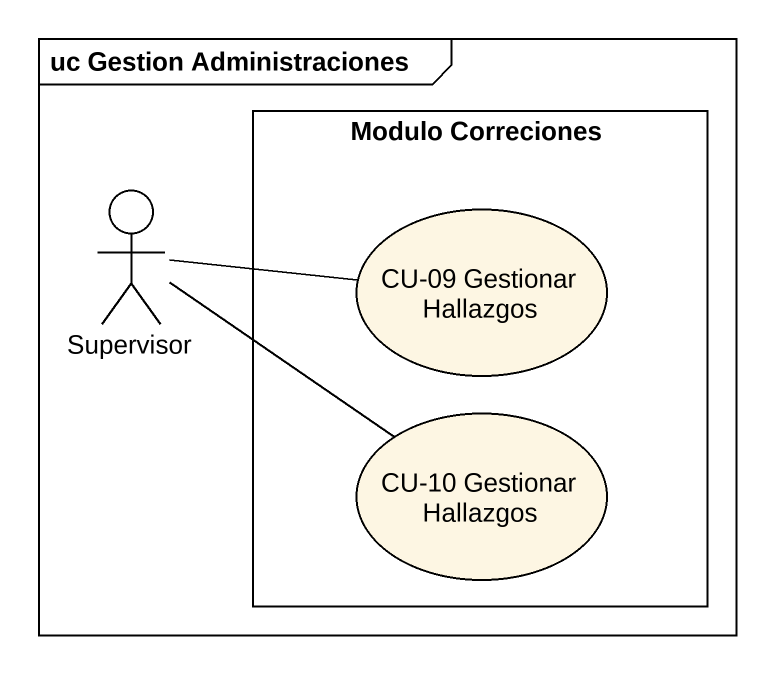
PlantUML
@startuml
mainframe uc Gestion Administraciones
rectangle "Modulo Correciones" as Modulo_Correciones {
  usecase "CU-09 Gestionar Hallazgos" as CU_09_Gestionar_Hallazgos
  usecase "CU-10 Gestionar Hallazgos" as CU_10_Gestionar_Hallazgos
}
actor Supervisor
Supervisor -right- CU_09_Gestionar_Hallazgos
Supervisor -right- CU_10_Gestionar_Hallazgos
@enduml
